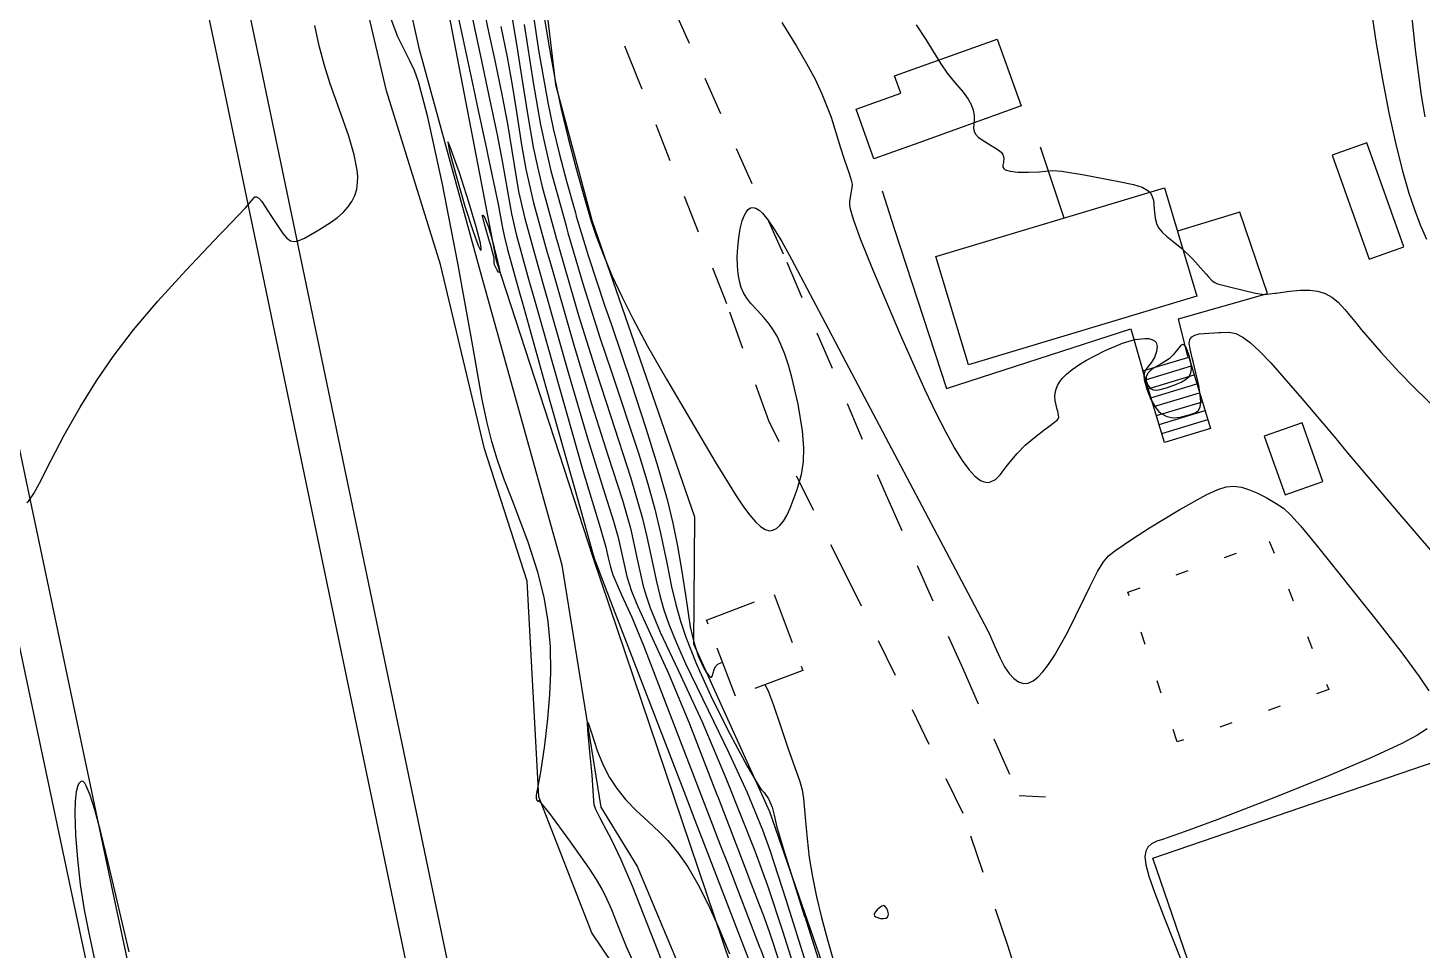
# Model space of a CAD drawing. Header units: metres. Extents: x 1233805 to 1234355, y 654698 to 655114.
# Drawn here: x 1234111.5 to 1234165.9, y 654976.3 to 655012.3 of the extents above; entities that cross this region are included whole.
import ezdxf

# ---------------------------------------------------------------- set-up
doc = ezdxf.new("R2010")
doc.units = ezdxf.units.M
for name, pattern in [('ИИDash_05_15', [2, 0.5, -1.5]), ('ИИDash_15_15', [3, 1.5, -1.5]), ('ИИDash_20_10', [3, 2, -1])]:
    doc.linetypes.add(name, pattern=pattern)
for name, color, linetype, lineweight in [('ИИ_ГИДРОГРАФИЯ', 3, 'Continuous', 25), ('ИИ_ГОРИЗОНТАЛИ_ОСН', 32, 'Continuous', 25), ('ИИ_ГОРИЗОНТАЛИ_УТОЛЩ', 32, 'Continuous', 30), ('ИИ_ДОРОГИ_АД', 7, 'Continuous', 25), ('ИИ_ДОРОГИ_ЖД', 7, 'Continuous', 25), ('ИИ_ОТКОС', 7, 'Continuous', 25), ('ИИ_СООРУЖЕНИЕ', 7, 'Continuous', 25), ('ИИ_СТРОЕНИЕ', 7, 'Continuous', 25), ('ИИ_УГОДЬЯ', 7, 'Continuous', 25)]:
    doc.layers.add(name, color=color, linetype=linetype, lineweight=lineweight)

msp = doc.modelspace()

# ---------------------------------------------------------------- linework, layer by layer
at = {"layer": 'ИИ_ГИДРОГРАФИЯ', "elevation": 5.096001}
msp.add_lwpolyline([(1234145.01310628, 654951.34400438), (1234144.19817585, 654951.95001835), (1234143.37415591, 654954.92903078), (1234142.94297278, 654956.27001599), (1234139.84203325, 654967.00798134), (1234137.71111373, 654973.8129629), (1234135.29501116, 654979.58500807), (1234133.88812708, 654981.86796367), (1234132.3642157, 654991.30797691), (1234129.18118662, 655002.75698255), (1234126.80399847, 655011.42701578), (1234125.94504078, 655015.29495284), (1234122.89920633, 655028.8239626), (1234120.59700656, 655040.32303151), (1234119.64402935, 655042.03498191), (1234122.28396084, 655043.28599528), (1234123.52410942, 655041.82500028), (1234124.91309855, 655028.54999941), (1234129.78904689, 655003.1979653), (1234133.56800628, 654991.62405005), (1234140.52317761, 654971.03995546), (1234144.06012907, 654956.1840208), (1234145.01310628, 654951.34400438)], close=True, dxfattribs=at)
at = {"layer": 'ИИ_ГОРИЗОНТАЛИ_ОСН'}
for points, elevation in [([(1234131.04598186, 655014.13042957), (1234131.45291592, 655011.39499754), (1234131.81406783, 655009.35198051), (1234132.02573814, 655008.34872018), (1234132.26796974, 655007.3268636), (1234132.53967263, 655006.28743414), (1234132.88609782, 655005.05750169), (1234132.90091912, 655005.00589282), (1234132.92314408, 655004.92848332), (1234133.394502, 655003.34950015), (1234134.02505169, 655001.45519807), (1234134.28907544, 655000.68824202), (1234135.06619927, 654998.41294307), (1234135.64034017, 654996.66142291), (1234136.10671833, 654995.14337928), (1234136.46146782, 654993.86748212), (1234136.68234518, 654992.95552414), (1234136.87115707, 654992.0483228), (1234137.03000919, 654991.14113878), (1234137.18980746, 654990.05722727), (1234137.37087852, 654988.90030416), (1234137.50878708, 654988.31464603), (1234137.68165998, 654987.781906), (1234137.88517571, 654987.31930739), (1234137.99026264, 654987.13501898), (1234138.08640291, 654987.00231584), (1234138.15266793, 654986.94360784), (1234138.20128888, 654986.94106924), (1234138.23536103, 654986.99180657), (1234138.26617197, 654987.11254931), (1234138.29826966, 654987.24291083), (1234138.35448876, 654987.35948699), (1234138.43868868, 654987.44533519), (1234138.55519401, 654987.50487071), (1234138.6286223945, 654987.5220339606)], 8.5), ([(1234165.3817312, 655014.02977735), (1234165.65561253, 655011.42817312), (1234165.8912, 655009.63454783), (1234166.02937374, 655008.80318991)], 11), ([(1234129.19144922, 655013.55521314), (1234129.50222391, 655012.11026391), (1234129.74128278, 655010.99891245), (1234130.03194019, 655009.60873222), (1234130.23438928, 655008.52006934), (1234130.40232872, 655007.4811183), (1234130.67283559, 655005.88424496), (1234130.91628016, 655004.83147897), (1234131.42527776, 655002.99516777), (1234131.50257978, 655002.72173924), (1234131.632512, 655002.26179514), (1234132.64800112, 654998.69200092), (1234133.36017529, 654996.2675155), (1234134.03585656, 654994.09941833), (1234134.37006701, 654993.03421667), (1234134.55363549, 654992.38863622), (1234134.7361749, 654991.57137264), (1234134.89399681, 654990.86567968), (1234135.0740912, 654990.29641648), (1234135.31808367, 654989.7027765), (1234135.75120905, 654988.76247781), (1234136.52956944, 654987.05511031), (1234137.33280836, 654985.11704271), (1234138.42118008, 654982.32531725), (1234138.4247956, 654982.31591199), (1234139.15609068, 654980.41380739), (1234139.55988577, 654979.36354647), (1234139.65539761, 654979.11506224), (1234140.18741162, 654977.73367972), (1234140.19650285, 654977.71022825), (1234140.44843757, 654977.0220326), (1234140.86356208, 654975.76618995)], 6.5), ([(1234128.25065053, 655012.99600033), (1234128.57742128, 655011.49517209), (1234128.9619301, 655009.67094889), (1234129.05521145, 655009.2243876), (1234129.41548318, 655007.54533692), (1234129.47089587, 655007.29349751), (1234129.8785857, 655005.38817642), (1234130.03472091, 655004.53013006), (1234130.10221948, 655004.15037718), (1234130.23247309, 655003.61854007), (1234130.70274783, 655001.9372294), (1234130.80341011, 655001.57966245), (1234131.72562667, 654998.3014333), (1234133.0277371, 654993.67367421), (1234133.58076067, 654991.71670028), (1234133.59971933, 654991.64921327), (1234133.60591125, 654991.61878369), (1234133.61351341, 654991.58515682), (1234133.630968, 654991.54160827), (1234133.64591437, 654991.50613012), (1234133.65809139, 654991.47433785), (1234134.36169366, 654989.6403934), (1234137.11204382, 654982.49940229), (1234137.54847583, 654981.36663519), (1234137.97674743, 654980.25501694), (1234139.98659119, 654975.04071374)], 5.5), ([(1234163.90324441, 655013.15064871), (1234164.13306693, 655011.66031661), (1234164.37611252, 655010.2519909), (1234164.62621686, 655008.95942209), (1234164.88264686, 655007.78446413), (1234165.14315077, 655006.73739744), (1234165.40619325, 655005.82434037), (1234165.62044913, 655005.18312375), (1234165.84883379, 655004.58627846), (1234166.09510296, 655004.0239118)], 10.5), ([(1234135.2011993, 654975.71556917), (1234134.8862614, 654976.42959844), (1234134.5198386, 654977.33331107), (1234134.30626721, 654977.86511428), (1234134.11674948, 654978.300008), (1234133.93088969, 654978.66913592), (1234133.70872649, 654979.0517286), (1234133.42129272, 654979.49695344), (1234132.67614364, 654980.5604734), (1234131.84970269, 654981.67206538), (1234131.57741213, 654982.00799763), (1234131.46476322, 654982.11785295), (1234131.4348589, 654982.11688644), (1234131.4348589, 654982.11688644), (1234131.4317173, 654982.11285069), (1234131.41520189, 654982.09928971), (1234131.39924579, 654982.11847217), (1234131.36895605, 654982.20533223), (1234131.36304073, 654982.28552817), (1234131.37559739, 654982.34541932), (1234131.53988009, 654983.23668292), (1234131.68978039, 654984.29306652), (1234131.80701966, 654985.32225061), (1234131.88482908, 654986.26446416), (1234131.92246661, 654987.10765434), (1234131.91013634, 654988.13697457), (1234131.82565946, 654989.11402063), (1234131.6663855, 654990.0697402), (1234131.42700331, 654991.03601473), (1234131.0441141, 654992.21265632), (1234130.44230222, 654993.79355602), (1234130.09316117, 654994.69465083), (1234129.82920537, 654995.44158255), (1234129.6226724, 654996.12946043), (1234129.44041796, 654996.86820118), (1234129.25322826, 654997.77673466), (1234128.84019525, 655000.08056391), (1234128.30348428, 655003.08430901), (1234127.69580293, 655006.17130314), (1234127.12355316, 655008.78985631), (1234126.92773276, 655009.57726187), (1234126.75914653, 655010.16330347), (1234126.60296038, 655010.60169607), (1234126.42606711, 655010.98581689), (1234126.29294197, 655011.23623808), (1234125.95407654, 655011.91460969), (1234125.69317398, 655012.60642282)], 5.5), ([(1234129.98288901, 655012.31609022), (1234130.22866215, 655011.12385971), (1234130.42127538, 655010.03528145), (1234130.57179421, 655009.0681763), (1234130.78581429, 655007.70764813), (1234130.95814365, 655006.75117885), (1234131.25605482, 655005.44726297), (1234131.78968022, 655003.51319338), (1234131.85216461, 655003.29277763), (1234131.94849784, 655002.95266487), (1234132.8364735, 654999.85478665), (1234133.52639439, 654997.56443614), (1234134.169186, 654995.56087626), (1234134.71954002, 654993.84154786), (1234135.03059357, 654992.7583477), (1234135.30128452, 654991.54749357), (1234135.53618694, 654990.49859565), (1234135.66013285, 654990.07201627), (1234135.80438009, 654989.65204631), (1234136.19888568, 654988.69970407), (1234136.8937004, 654987.21272527), (1234137.83036092, 654985.2020225), (1234138.77384815, 654982.98159847), (1234139.88353885, 654980.16779495), (1234140.38762963, 654978.81381084), (1234140.96867723, 654977.04709741), (1234142.33919972, 654972.67588455)], 7), ([(1234130.42520009, 655012.6398773), (1234130.60816147, 655011.55049356), (1234130.73499088, 655010.7086287), (1234131.01251941, 655008.90880339), (1234131.24345171, 655007.61811273), (1234131.40541837, 655006.85441165), (1234131.59444892, 655006.06902388), (1234132.1546852, 655004.02928666), (1234132.20174945, 655003.86381603), (1234132.27170648, 655003.61765078), (1234133.02612037, 655001.01156641), (1234133.69261349, 654998.86135678), (1234134.25728985, 654997.14433247), (1234135.04919581, 654994.71120072), (1234135.50755166, 654993.12805917), (1234135.67959089, 654992.41294364), (1234135.86639396, 654991.52361276), (1234136.03389955, 654990.72514768), (1234136.1783768, 654990.13151129), (1234136.34302854, 654989.56524718), (1234136.53466899, 654989.00767613), (1234136.81564028, 654988.30224128), (1234137.18234029, 654987.47362993), (1234138.2863551, 654985.19799294), (1234138.87889716, 654983.99657675), (1234139.59245494, 654982.44533938), (1234140.18875819, 654980.98307257), (1234140.47428163, 654980.18929599), (1234141.09329333, 654978.26868271), (1234142.72365996, 654973.10299541)], 7.5), ([(1234131.66606188, 655012.68414715), (1234131.88530741, 655011.37011781), (1234132.09937588, 655010.2189144), (1234132.33480163, 655009.10097924), (1234132.60299029, 655007.96330167), (1234132.90027999, 655006.81909602), (1234133.25050395, 655005.57693121), (1234133.49953542, 655004.7335984), (1234133.70239981, 655004.14506464), (1234133.99277093, 655003.37304521), (1234134.31452685, 655002.60973184), (1234134.69305459, 655001.79467828), (1234135.12534172, 655000.93574526), (1234135.70566825, 654999.85833472), (1234136.43548349, 654998.56578062), (1234138.33784889, 654995.34536154), (1234139.15547627, 654994.02029132), (1234139.44180267, 654993.59295175), (1234139.6867715, 654993.26079285), (1234139.90963981, 654992.99980975), (1234140.10845036, 654992.81478502), (1234140.28872881, 654992.70060417), (1234140.45427944, 654992.65490982), (1234140.5942595, 654992.67054594), (1234140.73240376, 654992.7384494), (1234140.868751, 654992.85863303), (1234141.00345197, 654993.0312266), (1234141.13567217, 654993.25447939), (1234141.26722447, 654993.53078566), (1234141.53748543, 654994.26320205), (1234141.70576117, 654994.85004979), (1234141.78585555, 654995.34704367), (1234141.79963727, 654995.89168107), (1234141.74676928, 654996.54529892), (1234141.57970937, 654997.58814049), (1234141.3364068, 654998.64120967), (1234141.19954867, 654999.1131647), (1234141.05532046, 654999.54035212), (1234140.90591649, 654999.9163043), (1234140.7527904, 655000.23740847), (1234140.60312394, 655000.49505388), (1234140.43307999, 655000.73896968), (1234140.24089787, 655000.97344318), (1234139.98073154, 655001.25438682), (1234139.73649172, 655001.5189207), (1234139.576333, 655001.72232546), (1234139.45093326, 655001.9272725), (1234139.35716172, 655002.14179682), (1234139.2870198, 655002.38684769), (1234139.23769159, 655002.67053706), (1234139.20988274, 655002.98898304), (1234139.2042344, 655003.33505415), (1234139.22158229, 655003.70746144), (1234139.26151805, 655004.08102115), (1234139.32174427, 655004.43376816), (1234139.3974043, 655004.7368624), (1234139.46707284, 655004.93245897), (1234139.54414444, 655005.08239239), (1234139.62889125, 655005.187197), (1234139.72167115, 655005.24731894), (1234139.82276447, 655005.26304941), (1234139.93287107, 655005.23459612), (1234140.0526884, 655005.16179012), (1234140.1832347, 655005.04401996), (1234140.3983636, 655004.78551617), (1234140.64671872, 655004.41830588), (1234140.93534065, 655003.93341744), (1234141.31373815, 655003.24780429), (1234142.74769013, 655000.54432135), (1234143.44181574, 654999.22853696), (1234147.9458796, 654990.7015764), (1234148.70042026, 654989.27364806), (1234148.97840892, 654988.7475692), (1234149.01812159, 654988.67241508)], 9), ([(1234140.93538832, 655012.4746529), (1234141.50806772, 655011.5579783), (1234141.90508072, 655010.88484421), (1234142.23556789, 655010.27019871), (1234142.50532146, 655009.70021853), (1234142.8610799, 655008.78199561), (1234143.23305742, 655007.59507378), (1234143.36775827, 655007.14666067), (1234143.56308912, 655006.58210252), (1234143.65129286, 655006.32780439), (1234143.67957532, 655006.16906823), (1234143.6724327, 655006.02808015), (1234143.63379304, 655005.82673322), (1234143.57912537, 655005.49297592), (1234143.58020883, 655005.35915596), (1234143.60326668, 655005.21026373), (1234143.73258185, 655004.76791301), (1234144.01035824, 655004.01855428), (1234144.47707583, 655002.85625376), (1234145.55187551, 655000.30659595), (1234146.52427816, 654998.14626707), (1234146.95089246, 654997.25931562), (1234147.33654138, 654996.50333502), (1234147.67957968, 654995.88154426), (1234147.97905008, 654995.39566761), (1234148.23654541, 654995.04110973), (1234148.47404737, 654994.78277679), (1234148.693784, 654994.61818968), (1234148.79798457, 654994.57023497), (1234148.89904165, 654994.54485165), (1234148.99368464, 654994.54158728), (1234149.08662969, 654994.55899151), (1234149.27107639, 654994.65672596), (1234149.45783692, 654994.83706087), (1234149.70003993, 654995.1512759), (1234149.84454731, 654995.34578171), (1234150.12053577, 654995.67163557), (1234150.43966782, 654995.98931552), (1234150.79807143, 654996.29619323), (1234151.23435333, 654996.62520492), (1234151.26074366, 654996.64435979), (1234151.68081914, 654996.96444666), (1234151.68291977, 654996.96628988), (1234151.68323999, 654996.9665708), (1234151.72765509, 654997.01784606), (1234151.74396701, 654997.08365945), (1234151.70399134, 654997.31498987), (1234151.68335438, 654997.38180033), (1234151.59900543, 654997.73192161), (1234151.59046333, 654997.88454333), (1234151.60334682, 654998.03129094), (1234151.63872817, 654998.17658557), (1234151.69670664, 654998.3178453), (1234151.77741401, 654998.4553853), (1234151.8809171, 654998.58931053), (1234152.04950462, 654998.75971224), (1234152.26561246, 654998.93810278), (1234152.52660176, 654999.12227643), (1234152.82745309, 654999.30867517), (1234153.52740629, 654999.67380779), (1234154.23889284, 654999.96675481), (1234154.71903424, 655000.10722376), (1234155.10371366, 655000.15863363), (1234155.2573544, 655000.15040317), (1234155.38302289, 655000.11951052), (1234155.47943896, 655000.06626201), (1234155.54537616, 654999.991325), (1234155.58734605, 654999.84057233), (1234155.5647696, 654999.64372523), (1234155.47750836, 654999.41077294), (1234155.34150945, 654999.18541655), (1234155.23691318, 654999.06016255), (1234155.13936826, 654998.93981801), (1234155.08978569, 654998.83593333), (1234155.06997963, 654998.71027719), (1234155.08029174, 654998.55345003), (1234155.17641596, 654998.17001415), (1234155.34249148, 654997.76839698), (1234155.53736352, 654997.44630069), (1234155.6405913, 654997.32237399), (1234155.74570985, 654997.22572537), (1234155.95670016, 654997.10934928), (1234156.20332596, 654997.06269499), (1234156.48388693, 654997.08385503), (1234156.83923583, 654997.17603938), (1234157.07205577, 654997.25894176), (1234157.19453405, 654997.34787037), (1234157.26309065, 654997.4839236), (1234157.28361703, 654997.68782509), (1234157.26331994, 654997.95859865), (1234157.20642644, 654998.31997705), (1234156.99258157, 654999.2594376), (1234156.95472632, 654999.40195119), (1234156.86701843, 654999.7540295), (1234156.84001133, 654999.96329645), (1234156.8626928, 655000.11566888), (1234156.93995862, 655000.22148878), (1234157.05595196, 655000.28467205), (1234157.22666843, 655000.3298733), (1234157.79169524, 655000.37836966), (1234157.98950017, 655000.38817875), (1234158.05974356, 655000.39264122), (1234158.39122676, 655000.39776704), (1234158.65073172, 655000.34291561), (1234158.92486256, 655000.20969892), (1234159.22790337, 654999.98745173), (1234159.58403435, 654999.65940942), (1234160.02543055, 654999.20008396), (1234161.2286344, 654997.81801269), (1234162.48613492, 654996.32427887), (1234163.00034888, 654995.71249284), (1234164.97196421, 654993.38013511), (1234166.33123371, 654991.80899267)], 9.5), ([(1234148.99707135, 654988.73354038), (1234149.25299518, 654988.13471371), (1234149.4531382, 654987.68785233), (1234149.63173383, 654987.35228823), (1234149.81229513, 654987.08367129), (1234149.99379459, 654986.88551382), (1234150.1795856, 654986.75567031), (1234150.36718034, 654986.69742421), (1234150.55655407, 654986.71078481), (1234150.74759326, 654986.79574952), (1234150.9304141, 654986.94024045), (1234151.12884044, 654987.15342289), (1234151.34325508, 654987.43569187), (1234151.57455378, 654987.78821892), (1234152.08209267, 654988.69050555), (1234152.73326179, 654990.00602851), (1234152.95759343, 654990.46988923), (1234153.26228469, 654991.0634646), (1234153.49259392, 654991.44607937), (1234153.68063169, 654991.67606037), (1234153.91431814, 654991.86107824), (1234153.9182397, 654991.86382259), (1234153.96730902, 654991.89818652), (1234154.61878048, 654992.34426915), (1234155.28338781, 654992.77109147), (1234156.4751348, 654993.48450416), (1234157.50097695, 654994.04957103), (1234157.94612679, 654994.2598453), (1234158.27637058, 654994.36760262), (1234158.5698206, 654994.39829816), (1234158.87333946, 654994.35580682), (1234159.14842163, 654994.26876323), (1234159.46898027, 654994.13251449), (1234159.83197568, 654993.94828124), (1234160.22830493, 654993.72066082), (1234160.51122183, 654993.52865399), (1234160.7807454, 654993.27749305), (1234161.17099735, 654992.84246195), (1234161.78694452, 654992.10421397), (1234164.12216291, 654989.18826225), (1234165.08731974, 654987.93834845), (1234165.80811887, 654986.96743029), (1234166.1907016, 654986.40890275)], 9), ([(1234140.2865658572, 654986.6457936529), (1234140.42138979, 654986.37205186), (1234140.61787312, 654985.85705708), (1234140.88320188, 654985.04713077), (1234141.1826777, 654984.14163998), (1234141.37235799, 654983.64413839), (1234141.6480111, 654982.87325509), (1234141.72974537, 654982.54777088), (1234141.78710349, 654982.21562316), (1234141.85509116, 654981.47070148), (1234141.92468455, 654980.63790376), (1234142.01305951, 654979.91091449), (1234142.13611243, 654979.15852942), (1234142.29535146, 654978.37814452), (1234142.48817916, 654977.57332715), (1234142.72332496, 654976.69493787), (1234142.98866032, 654975.78828756)], 8.5), ([(1234136.52621523, 654975.16293272), (1234135.99315714, 654976.54024324), (1234135.11047558, 654978.79572539), (1234134.66625009, 654979.82421974), (1234134.29295472, 654980.61252099), (1234134.0025013, 654981.1766631), (1234133.84422408, 654981.46665956), (1234133.80199517, 654981.54324531), (1234133.67931571, 654981.78112807), (1234133.6175358, 654981.96973712), (1234133.6175358, 654981.96973712), (1234133.59284331, 654982.3097009), (1234133.54628645, 654983.12562073), (1234133.45494061, 654984.03332077), (1234133.37017783, 654984.88152639), (1234133.36157475, 654985.18104607), (1234133.37563004, 654985.18187794), (1234133.40050638, 654985.12861074), (1234133.50301171, 654984.80929413), (1234133.75031509, 654984.04924745), (1234133.97828812, 654983.48300142), (1234134.21705829, 654983.02838995), (1234134.50520641, 654982.59509867), (1234134.84524681, 654982.17819696), (1234135.26385831, 654981.74486899), (1234135.72372457, 654981.31472682), (1234136.15958541, 654980.90705894), (1234136.49024611, 654980.56961526), (1234136.90130002, 654980.08488869), (1234137.27901404, 654979.53969016), (1234137.66451352, 654978.87441864), (1234138.06643717, 654978.0725564), (1234138.45085706, 654977.22097115), (1234138.90089744, 654976.15730927)], 5), ([(1234166.1162853, 654984.93118235), (1234165.71899214, 654984.66570261), (1234165.12877032, 654984.35111952), (1234163.9220892, 654983.79179565), (1234162.27346251, 654983.09153787), (1234160.20828969, 654982.26188835), (1234157.94726076, 654981.39159525), (1234156.67259666, 654980.9210586), (1234155.79116884, 654980.61807493), (1234155.57619437, 654980.54490137), (1234155.36422571, 654980.44294381), (1234155.22294418, 654980.31721835), (1234155.13701526, 654980.15391605), (1234155.10576657, 654979.94944754), (1234155.14118131, 654979.62827313), (1234155.26394216, 654979.17595806), (1234155.49200616, 654978.52321609), (1234155.88288817, 654977.50532437), (1234156.91275878, 654974.92346144), (1234158.05596296, 654972.12167977), (1234158.1888042223, 654971.8060419409)], 9)]:
    msp.add_lwpolyline(points, dxfattribs=dict(at, elevation=elevation))
for points, elevation in [([(1234128.87972417, 655004.37087902), (1234129.09660254, 655003.78209009), (1234129.17016525, 655003.6302533), (1234129.21147558, 655003.59323077), (1234129.21615323, 655003.67480672), (1234129.183635, 655003.86640765), (1234129.02065472, 655004.50741338), (1234128.73156874, 655005.4674478), (1234128.35863125, 655006.61366857), (1234128.0426176, 655007.51488849), (1234127.94784473, 655007.7526115), (1234127.90504494, 655007.82280794), (1234127.97725256, 655007.45156245), (1234128.23531702, 655006.49420101), (1234128.57917124, 655005.3198042), (1234128.87972417, 655004.37087902)], 5.5), ([(1234129.71868434, 655003.28760778), (1234129.58297697, 655003.78068346), (1234129.53492077, 655003.93509714), (1234129.33428335, 655004.61144076), (1234129.26035717, 655004.93629549), (1234129.26313421, 655004.96570598), (1234129.27711528, 655004.96588847), (1234129.33509909, 655004.88028523), (1234129.50031262, 655004.49048966), (1234129.60471965, 655004.14989993), (1234129.71486473, 655003.7026167), (1234129.73184886, 655003.6293103), (1234129.79313491, 655003.39294547), (1234129.79935786, 655003.37201666), (1234129.81295646, 655003.30602801), (1234129.81691142, 655003.2834433), (1234129.84352937, 655003.17463013), (1234129.860261, 655003.10965214), (1234129.92361711, 655002.83314061), (1234129.92390235, 655002.72919637), (1234129.89283412, 655002.74600556), (1234129.84061231, 655002.81673636), (1234129.73676347, 655003.02420868), (1234129.71679313, 655003.11980605), (1234129.71893248, 655003.18155544), (1234129.72004373, 655003.19616208), (1234129.71868434, 655003.28760778)], 5), ([(1234144.54497956, 654977.68575638), (1234144.56192564, 654977.63599922), (1234144.61181153, 654977.59231939), (1234144.79357379, 654977.53488251), (1234144.9043847, 654977.52953725), (1234144.994616, 654977.54580139), (1234145.05768161, 654977.58241323), (1234145.09199284, 654977.6382024), (1234145.09825712, 654977.71695724), (1234145.07778344, 654977.81693285), (1234145.03328179, 654977.92295185), (1234144.97811925, 654978.00212481), (1234144.90972219, 654978.03715451), (1234144.83795136, 654978.01302874), (1234144.75507848, 654977.94936717), (1234144.66013137, 654977.8646188), (1234144.57916229, 654977.77254997), (1234144.54497956, 654977.68575638)], 9)]:
    msp.add_lwpolyline(points, close=True, dxfattribs=dict(at, elevation=elevation))
at = {"layer": 'ИИ_ГОРИЗОНТАЛИ_УТОЛЩ'}
for points, elevation in [([(1234111.4846095, 654993.75153131), (1234111.55730278, 654993.82172545), (1234111.75204063, 654994.10807937), (1234112.03795192, 654994.63255377), (1234112.26560904, 654995.07972785), (1234112.94379497, 654996.38801989), (1234113.55975864, 654997.48037983), (1234114.19644415, 654998.50415335), (1234114.85090767, 654999.45166613), (1234115.64783815, 655000.48518079), (1234116.59648942, 655001.60828202), (1234117.68497138, 655002.80908207), (1234119.03290681, 655004.21934185), (1234119.18952302, 655004.38083622), (1234120.01927529, 655005.24966324), (1234120.31432336, 655005.59531179), (1234120.3148308, 655005.59604353), (1234120.38216945, 655005.67174399), (1234120.45008458, 655005.6797593), (1234120.53772821, 655005.62232648), (1234120.64868913, 655005.49461608), (1234121.00494078, 655004.95165925), (1234121.47607778, 655004.24387169), (1234121.63448404, 655004.06795294), (1234121.77722809, 655003.96679315), (1234121.91381968, 655003.9324938), (1234122.06873897, 655003.95865563), (1234122.31791815, 655004.06990361), (1234122.80556913, 655004.35246848), (1234122.97529525, 655004.45318678), (1234122.98647282, 655004.45980691), (1234123.33730783, 655004.67592794), (1234123.60152905, 655004.86560338), (1234123.82713003, 655005.06322665), (1234124.01328646, 655005.26956182), (1234124.16504342, 655005.49194109), (1234124.27849258, 655005.72689063), (1234124.35394671, 655005.975069), (1234124.39148002, 655006.23675356), (1234124.3945374, 655006.46796807), (1234124.37334901, 655006.72425962), (1234124.2572287, 655007.32149322), (1234124.04457722, 655008.03847206), (1234123.67748225, 655009.0704614), (1234123.31780635, 655010.07971999), (1234123.09309603, 655010.80604554), (1234122.89232513, 655011.56675999), (1234122.71577144, 655012.35722672)], 6), ([(1234128.85297322, 655012.68878283), (1234129.21852952, 655010.9889278), (1234129.49967655, 655009.68173468), (1234129.83479743, 655008.09558519), (1234130.04750318, 655007.00485723), (1234130.22467712, 655005.9596496), (1234130.38752753, 655005.01731107), (1234130.57501708, 655004.22213567), (1234131.06203913, 655002.47316011), (1234131.15299495, 655002.15070085), (1234131.34409295, 655001.47279536), (1234133.19395619, 654994.97059485), (1234133.85073286, 654992.78209256), (1234134.07667741, 654992.01892474), (1234134.17106461, 654991.59524506), (1234134.25180561, 654991.23276246), (1234134.3438023, 654990.94078665), (1234134.69169856, 654990.15085597), (1234135.0877419, 654989.28062021), (1234135.54339657, 654988.17223794), (1234136.32952071, 654986.14386533), (1234136.39324463, 654985.9781527), (1234138.23681549, 654981.1891746), (1234138.5541808, 654980.36509083), (1234138.8158341, 654979.68563799), (1234140.0870014, 654976.38719673), (1234140.1162499, 654976.31154184), (1234140.43998468, 654975.45146925)], 6), ([(1234130.89289679, 655012.39667833), (1234131.23491285, 655010.13765089), (1234131.52875977, 655008.48504662), (1234131.71591571, 655007.59998094), (1234131.93166208, 655006.69593677), (1234132.52015109, 655004.54403325), (1234132.55133428, 655004.43485442), (1234132.59732529, 655004.27372635), (1234133.21355532, 655002.1727634), (1234133.85883259, 655000.15827743), (1234134.29961182, 654998.84827862), (1234135.35772502, 654995.64647407), (1234135.71256631, 654994.4803788), (1234135.98450974, 654993.49777065), (1234136.20974432, 654992.55724476), (1234136.44965808, 654991.39682322), (1234136.64159093, 654990.46130015), (1234136.80376386, 654989.77418161), (1234136.98508687, 654989.12830821), (1234137.19309176, 654988.50225866), (1234137.60695853, 654987.45596183), (1234138.15762265, 654986.24192714), (1234138.83825277, 654984.87693235), (1234139.59127945, 654983.47660677), (1234140.01699524, 654982.74642807), (1234140.13962164, 654982.56625899), (1234140.22423663, 654982.47648442), (1234140.25825857, 654982.44496026), (1234140.41770713, 654982.19422834), (1234140.56413697, 654981.87289619), (1234140.64476084, 654981.55471741), (1234140.75107931, 654981.08844937), (1234141.02907259, 654980.14907641), (1234141.83113413, 654977.60949358), (1234141.83329597, 654977.60267918), (1234143.44936165, 654972.48663239)], 8), ([(1234146.18262883, 655012.38091453), (1234146.56469885, 655011.81099207), (1234147.14897385, 655010.86809652), (1234147.38684507, 655010.4969514), (1234147.6810438, 655010.15183932), (1234148.01428281, 655009.76310553), (1234148.21719167, 655009.48568259), (1234148.33298795, 655009.27368287), (1234148.40901297, 655009.06295901), (1234148.44627122, 655008.8513031), (1234148.44639561, 655008.62971385), (1234148.43644567, 655008.53022824), (1234148.42451262, 655008.34973316), (1234148.44535618, 655008.22182136), (1234148.50561132, 655008.10598655), (1234148.60982527, 655007.99794924), (1234149.00614994, 655007.74647787), (1234149.38715861, 655007.51118425), (1234149.4968816, 655007.41933089), (1234149.56627667, 655007.33440841), (1234149.60806824, 655007.19733563), (1234149.58351171, 655007.01366017), (1234149.56353733, 655006.90699224), (1234149.5677991, 655006.83662501), (1234149.59765649, 655006.78045669), (1234149.65563526, 655006.73688894), (1234149.84699259, 655006.67960758), (1234150.15428722, 655006.64530756), (1234150.56691957, 655006.6363639), (1234150.99039126, 655006.65504795), (1234151.23580353, 655006.68403543), (1234151.50864173, 655006.70594162), (1234151.86398652, 655006.67430716), (1234152.7342449, 655006.5324811), (1234154.0872512, 655006.27754051), (1234154.66089839, 655006.15566962), (1234154.9980656, 655006.05068861), (1234155.22740523, 655005.92237678), (1234155.30745042, 655005.8450381), (1234155.36746726, 655005.75625246), (1234155.43720845, 655005.54180303), (1234155.47196929, 655005.1965814), (1234155.5063226, 655004.8434415), (1234155.57265042, 655004.60417224), (1234155.65634912, 655004.45156157), (1234155.77922399, 655004.30055023), (1234155.94433222, 655004.14497513), (1234156.20398075, 655003.93552003), (1234156.54340257, 655003.65946313), (1234156.97300396, 655003.24516199), (1234157.50322165, 655002.65891119), (1234157.59287373, 655002.55649119), (1234157.73248322, 655002.40639238), (1234157.82978466, 655002.33040145), (1234157.94023968, 655002.2826523), (1234158.14498613, 655002.22949976), (1234158.15200991, 655002.22782325), (1234158.45612015, 655002.15501473), (1234159.41539829, 655001.92686662), (1234159.77170674, 655001.86717662), (1234160.17362576, 655001.91469682), (1234160.22314926, 655001.92311813), (1234160.75356341, 655002.00449176), (1234161.17959265, 655002.04324215), (1234161.54751422, 655002.04366764), (1234161.85257651, 655002.00481749), (1234162.13548414, 655001.91414162), (1234162.39906692, 655001.76686115), (1234162.64346815, 655001.56491894), (1234162.90571796, 655001.27758552), (1234163.36221521, 655000.73369392), (1234163.54964328, 655000.50940791), (1234164.32036579, 654999.60704148), (1234165.00865518, 654998.85335839), (1234165.63337026, 654998.21689258), (1234166.48273643, 654997.39013326)], 10), ([(1234115.47916372, 654976.23163363), (1234114.66341221, 654979.71315945), (1234114.36596152, 654980.90305489), (1234114.13136617, 654981.76949471), (1234113.95180983, 654982.34361939), (1234113.80509732, 654982.70362449), (1234113.74238172, 654982.80849166), (1234113.68430046, 654982.86839472), (1234113.62920513, 654982.8852795), (1234113.57334143, 654982.86038371), (1234113.5232293, 654982.80426996), (1234113.4800499, 654982.72100989), (1234113.41366046, 654982.47130217), (1234113.37340936, 654982.10829763), (1234113.35921575, 654981.63077985), (1234113.38307495, 654980.78921689), (1234113.45529421, 654979.84032536), (1234113.57029538, 654978.85579836), (1234113.7244474, 654977.86442318), (1234113.89774991, 654976.95544162), (1234114.11999112, 654975.93123842)], 6)]:
    msp.add_lwpolyline(points, dxfattribs=dict(at, elevation=elevation))
at = {"layer": 'ИИ_ГОРИЗОНТАЛИ_УТОЛЩ', "elevation": 10}
msp.add_lwpolyline([(1234155.22043739, 654998.80423818), (1234155.15776007, 654998.66135529), (1234155.15623996, 654998.49690898), (1234155.21733651, 654998.32778426), (1234155.32622054, 654998.19752509), (1234155.42732853, 654998.14579705), (1234155.55045904, 654998.13412254), (1234155.70520292, 654998.15947273), (1234155.95168168, 654998.23162063), (1234156.28071604, 654998.34221089), (1234156.51680975, 654998.44308434), (1234156.69700171, 654998.55002685), (1234156.81984832, 654998.66339118), (1234156.89645022, 654998.80135269), (1234156.92622676, 654998.96905518), (1234156.9109232, 654999.16901379), (1234156.8481753, 654999.4329573), (1234156.77360118, 654999.67084016), (1234156.70614085, 654999.82433695), (1234156.63902992, 654999.90870685), (1234156.57104016, 654999.92450485), (1234156.49579091, 654999.87220251), (1234156.37788423, 654999.72703334), (1234156.20458509, 654999.51291557), (1234156.04708782, 654999.36236039), (1234155.7448682, 654999.16566901), (1234155.65435553, 654999.11537261), (1234155.44039455, 654998.99207905), (1234155.30728281, 654998.8962476), (1234155.22043739, 654998.80423818)], close=True, dxfattribs=at)
at = {"layer": 'ИИ_ДОРОГИ_АД', "linetype": 'ИИDash_15_15'}
for points in [[(1234152.08722547, 654920.88099104), (1234162.48361058, 654929.79254894), (1234163.04533875, 654929.99494071), (1234164.5739834, 654930.21329853), (1234165.07831777, 654930.54980507), (1234165.16060377, 654931.22168721), (1234163.58145356, 654935.83492018), (1234162.35519567, 654938.84755731), (1234158.87518658, 654947.21223388), (1234157.49609406, 654949.67226852), (1234154.32456423, 654953.28376532), (1234152.82690427, 654955.52994368), (1234151.48978781, 654958.43336864), (1234150.95576185, 654960.16011839), (1234150.6028198, 654963.55678321), (1234150.99955322, 654969.05810516), (1234150.84515196, 654972.94000465), (1234149.76374627, 654976.47901118), (1234148.01815901, 654981.62963455), (1234143.52895897, 654990.76256608), (1234140.43200627, 654996.93854205), (1234138.79409456, 655001.50538479), (1234135.37336919, 655010.16310478), (1234132.77055525, 655016.61121309)], [(1234136.71498664, 655013.04304636), (1234141.13378726, 655003.13057277), (1234145.01463288, 654994.03755635), (1234147.99724559, 654987.27850934), (1234150.19589078, 654982.32845939), (1234151.22693437, 654982.27808455)]]:
    msp.add_lwpolyline(points, dxfattribs=at)
at = {"layer": 'ИИ_ДОРОГИ_АД'}
for points in [[(1234151.0243688, 655007.63407119), (1234151.95005293, 655004.85743209)], [(1234144.85266032, 655005.91099445), (1234145.31873999, 655004.4486731), (1234147.36567084, 654998.1961925), (1234154.55539135, 655000.53080814), (1234155.02775014, 654998.88897195)], [(1234156.78229162, 654999.45123106), (1234156.42237844, 655000.91314158), (1234159.88653959, 655001.90578181), (1234158.80549165, 655005.08346396), (1234156.3723701, 655004.34532334)]]:
    msp.add_lwpolyline(points, dxfattribs=at)
at = {"layer": 'ИИ_ДОРОГИ_ЖД'}
for points in [[(1234101.69530925, 655092.34073139), (1234104.41152213, 655079.53296724), (1234109.685413, 655054.75817601), (1234112.69348156, 655040.46134528), (1234119.07670624, 655010.3206888), (1234127.24234422, 654971.14975304), (1234127.92936468, 654967.61856106)], [(1234103.27393943, 655092.56108924), (1234105.96692882, 655079.86283088), (1234111.24095912, 655055.08738692), (1234114.24919872, 655040.78974324), (1234120.63272942, 655010.64764176), (1234128.80105095, 654971.46383291), (1234129.49010003, 654967.92221408)], [(1234089.92343656, 655090.69751909), (1234092.96205356, 655075.71637525), (1234104.16931624, 655021.45356745), (1234108.3491839, 655001.52329929), (1234113.32872478, 654978.0249006), (1234118.83848697, 654952.19008379), (1234121.8506392, 654938.17583252), (1234125.47059453, 654921.43573877), (1234130.17261242, 654899.77305295), (1234133.97022865, 654882.27869367), (1234136.00626965, 654873.05308248), (1234138.72253183, 654860.60521383), (1234141.09234884, 654849.85154139), (1234142.8974101, 654841.71061835), (1234146.50655429, 654824.5392833), (1234147.51389895, 654819.33130268), (1234148.74960637, 654812.75484857), (1234149.91472849, 654806.10241609), (1234151.46227324, 654797.13544106), (1234152.70813066, 654789.31648055), (1234153.48068015, 654784.24570338), (1234154.03692459, 654780.73010523), (1234154.77034154, 654775.87861471), (1234156.14083607, 654767.07627057)], [(1234091.50114412, 655090.91774815), (1234094.51976087, 655076.03521054), (1234105.72596004, 655021.77755198), (1234109.90498769, 655001.85128911), (1234114.88396946, 654978.35552889), (1234120.3931389, 654952.52349142), (1234127.02463986, 654921.77195936), (1234131.72643088, 654900.11031871), (1234135.52345826, 654882.61867208), (1234137.55931369, 654873.39390173), (1234140.27562785, 654860.94579485), (1234142.6448711, 654850.19472602), (1234144.45160808, 654842.04624535), (1234148.06518923, 654824.85380047), (1234149.07577013, 654819.62908841), (1234150.31407321, 654813.0388202), (1234151.48122983, 654806.37477147), (1234153.03085324, 654797.39575203), (1234154.27917615, 654789.56131821), (1234155.05185599, 654784.4896854), (1234155.6082437, 654780.97318171), (1234156.34195354, 654776.11975385), (1234157.71027011, 654767.33181723)]]:
    msp.add_lwpolyline(points, dxfattribs=at)
at = {"layer": 'ИИ_ОТКОС', "elevation": 5.596997}
for points in [[(1234131.11213715, 655018.47201693), (1234132.10516496, 655010.05606362), (1234133.52312687, 655004.76597496), (1234137.53386849, 654993.19802469), (1234137.4969424, 654988.24502864), (1234140.45898302, 654981.69796162), (1234145.46616101, 654967.25801359)], [(1234136.27298449, 654972.89797696), (1234133.53108018, 654976.96900753), (1234131.45895836, 654982.27599698), (1234131.00505149, 654990.6920213), (1234129.33798048, 654995.84896299), (1234127.62006509, 655003.04202357), (1234125.52010668, 655009.81199636), (1234123.9501797, 655016.46004203)]]:
    msp.add_lwpolyline(points, dxfattribs=at)
at = {"layer": 'ИИ_СООРУЖЕНИЕ'}
msp.add_lwpolyline([(1234155.02775014, 654998.88897195), (1234156.82110741, 654999.43048269), (1234157.66307708, 654996.64207554), (1234155.86971982, 654996.10056479)], close=True, dxfattribs=at)
for points in [[(1234155.13299635, 654998.54042105), (1234156.92635362, 654999.0819318)], [(1234155.23824256, 654998.19187016), (1234157.03159983, 654998.73338091)], [(1234155.34348877, 654997.84331926), (1234157.13684604, 654998.38483001)], [(1234155.44873498, 654997.49476837), (1234157.24209225, 654998.03627912)], [(1234155.55398119, 654997.14621748), (1234157.34733846, 654997.68772822)], [(1234155.6592274, 654996.79766658), (1234157.45258467, 654997.33917733)], [(1234155.76447361, 654996.44911569), (1234157.55783087, 654996.99062644)]]:
    msp.add_lwpolyline(points, dxfattribs=at)
at = {"layer": 'ИИ_СТРОЕНИЕ'}
for points in [[(1234145.34331554, 655010.39396762), (1234149.33689756, 655011.83382034), (1234150.27667224, 655009.22725703), (1234146.28309022, 655007.78740431), (1234144.53407351, 655007.15681091), (1234143.8359866, 655009.09302791), (1234145.58500331, 655009.72362131), (1234145.34331554, 655010.39396762)], [(1234162.41444929, 655007.30302289), (1234163.86204275, 655003.24911848), (1234165.21273643, 655003.7314326), (1234163.76514297, 655007.78533701), (1234162.41444929, 655007.30302289)], [(1234146.95234407, 655003.35710711), (1234155.86574537, 655006.03293297), (1234157.13425177, 655001.80743134), (1234148.22085047, 654999.13160547), (1234146.95234407, 655003.35710711)], [(1234159.76614095, 654996.33676107), (1234160.58210771, 654994.05169184), (1234162.05227848, 654994.57666959), (1234161.23631172, 654996.86173881), (1234159.76614095, 654996.33676107)], [(1234155.42210385, 654979.88541089), (1234168.44819753, 654984.34606845), (1234172.37819621, 654972.86961454), (1234168.79779846, 654971.64354257), (1234168.1253814, 654969.26287681), (1234168.37567151, 654967.51102722), (1234167.69020558, 654967.25044362), (1234166.30202998, 654966.72272112), (1234165.70580659, 654966.49606355), (1234164.87148548, 654968.16448843), (1234162.91738821, 654969.62985396), (1234159.35210253, 654968.40895698), (1234155.42210385, 654979.88541089)]]:
    msp.add_lwpolyline(points, close=True, dxfattribs=at)
at = {"layer": 'ИИ_СТРОЕНИЕ', "linetype": 'ИИDash_20_10'}
msp.add_lwpolyline([(1234138.00233892, 654989.17105351), (1234140.63575485, 654990.17120229), (1234141.7618741, 654987.20610306), (1234139.12845816, 654986.20595429), (1234138.00233892, 654989.17105351)], close=True, dxfattribs=at)
at = {"layer": 'ИИ_УГОДЬЯ', "linetype": 'ИИDash_05_15'}
msp.add_lwpolyline([(1234154.4455438, 654990.25910352), (1234159.95878059, 654992.24224131), (1234162.27838048, 654986.46089271), (1234156.37144409, 654984.42413562)], close=True, dxfattribs=at)

doc.saveas('drawing.dxf')
